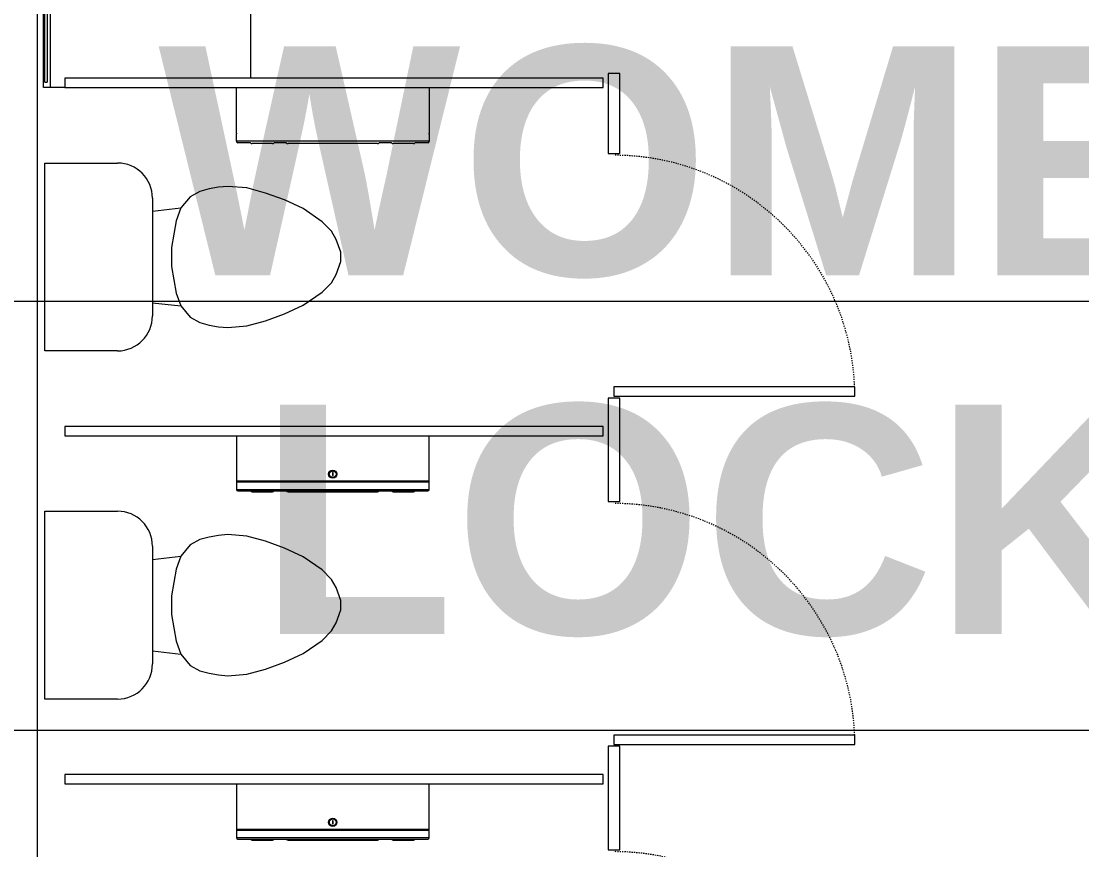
# Model space of a CAD drawing. Header units: inches. Extents: x 25369 to 33163, y -23509 to -20274.
# Drawn here: x 31450.7 to 31563.5, y -22601.3 to -22513.3 of the extents above; entities that cross this region are included whole.
import ezdxf

# ---------------------------------------------------------------- set-up
doc = ezdxf.new("R2010")
doc.units = ezdxf.units.IN
doc.header["$MEASUREMENT"] = 0
for name, pattern in [('Dash', [0.25, 0.125, -0.125]), ('Dash_2_', [0.25, 0.125, -0.125]), ('Grid Line 1_2_', [0.875, 0.5, -0.125, 0.125, -0.125])]:
    doc.linetypes.add(name, pattern=pattern)
for name, color, linetype, lineweight in [('G-ANNO-SYMB', 111, 'Continuous', 9), ('I-WALL', 2, 'Continuous', 13), ('M-AREA-IDEN', 171, 'Continuous', 9), ('P-SANR-FIXT', 6, 'Continuous', 13), ('Q-CASE', 31, 'Continuous', 13), ('Q-SPCQ', 91, 'Continuous', 13), ('Q-SPCQ-HDLN', 91, 'Dash', 9), ('S-GRID', 1, 'Continuous', 9)]:
    doc.layers.add(name, color=color, linetype=linetype, lineweight=lineweight)
doc.styles.add('Arial_B', font='arialbd.ttf', dxfattribs={"height": 24.354149})

# ---------------------------------------------------------------- blocks, each defined once
blk = doc.blocks.new('Toilet-Domestic-3D - Toilet-Domestic-3D-V35-Overall Floor Plan')
at = {"layer": 'P-SANR-FIXT', "color": 43, "lineweight": 9}
for p, q in [((-9.98, 19.48), (9.98, 19.48)), ((-9.98, 11.75), (-9.98, 19.48)), ((9.98, 19.48), (9.98, 11.75)), ((6.25, 8.02), (-6.25, 8.02)), ((-4.86, 8.02), (-5.21, 5)), ((4.86, 8.02), (5.21, 5)), ((-1, 6), (-3.84, 5.5)), ((1, 6), (-1, 6)), ((3.84, 5.5), (1, 6)), ((-5.21, 5), (-6.4, 4)), ((-3.84, 5.5), (-5.21, 5)), ((5.21, 5), (3.84, 5.5)), ((6.4, 4), (5.21, 5)), ((-6.4, 4), (-6.97, 3)), ((6.97, 3), (6.4, 4)), ((-6.97, 3), (-7.24, 2)), ((7.24, 2), (6.97, 3)), ((-7.24, 2), (-7.41, 1)), ((7.41, 1), (7.24, 2)), ((-7.41, 1), (-7.5, 0)), ((-7.5, 0), (-7.33, -1.99)), ((7.33, -1.99), (7.5, 0)), ((7.5, 0), (7.41, 1)), ((-7.33, -1.99), (-6.79, -4)), ((6.79, -4), (7.33, -1.99)), ((-6.79, -4), (-6.06, -6)), ((6.06, -6), (6.79, -4)), ((-6.06, -6), (-5.13, -8)), ((5.13, -8), (6.06, -6)), ((-5.13, -8), (-3.74, -10)), ((3.74, -10), (5.13, -8)), ((-3.74, -10), (-2.74, -11)), ((2.74, -11), (3.74, -10)), ((-2.74, -11), (-1.87, -11.5)), ((1.87, -11.5), (2.74, -11)), ((-1.87, -11.5), (-0.5, -12)), ((-0.5, -12), (0.5, -12)), ((0.5, -12), (1.87, -11.5))]:
    blk.add_line(p, q, dxfattribs=at)
for centre, start, end in [((-6.25, 11.75), 180, 270), ((6.25, 11.75), 270, 360)]:
    blk.add_arc(centre, 3.73, start, end, dxfattribs=at)
blk = doc.blocks.new('Partition-Floor_Braced-Bradley_Corp-St_Stl-ADA-N_Stalls - ADA _optional_ _ n Standard Stalls-320692-Overall Floor Plan')
at = {"layer": 'Q-SPCQ', "color": 43, "lineweight": 9}
for p, q in [((68.5, -0.88), (67.5, -0.88)), ((67.5, -0.88), (67.5, -58.13)), ((68.5, -58.13), (68.5, -0.88)), ((105.5, -0.88), (104.5, -0.88)), ((104.5, -0.88), (104.5, -58.13)), ((105.5, -58.13), (105.5, -0.88)), ((142.5, -0.88), (141.5, -0.88)), ((141.5, -0.88), (141.5, -58.13)), ((142.5, -58.13), (142.5, -0.88)), ((179.5, -0.88), (178.5, -0.88)), ((178.5, -0.88), (178.5, -58.13)), ((179.5, -58.13), (179.5, -0.88)), ((67.5, -58.13), (68.5, -58.13)), ((104.5, -58.13), (105.5, -58.13)), ((141.5, -58.13), (142.5, -58.13)), ((178.5, -58.13), (179.5, -58.13)), ((11.5, -58.63), (8.5, -58.63)), ((8.5, -58.63), (8.5, -59.88)), ((11.5, -59.88), (11.5, -58.63)), ((12.69, -59.25), (11.69, -59.25)), ((11.69, -59.25), (11.69, -94.87)), ((12.69, -94.87), (12.69, -59.25)), ((71.5, -58.63), (47.5, -58.63)), ((47.5, -58.63), (47.5, -59.88)), ((71.5, -59.88), (71.5, -58.63)), ((72.69, -59.25), (71.69, -59.25)), ((71.69, -59.25), (71.69, -84.87)), ((72.69, -84.87), (72.69, -59.25)), ((97.5, -58.63), (97.5, -59.88)), ((108.5, -58.63), (97.5, -58.63)), ((108.5, -59.88), (108.5, -58.63)), ((109.69, -59.25), (108.69, -59.25)), ((108.69, -59.25), (108.69, -84.87)), ((109.69, -84.87), (109.69, -59.25)), ((134.5, -58.63), (134.5, -59.88)), ((145.5, -58.63), (134.5, -58.63)), ((145.5, -59.88), (145.5, -58.63)), ((146.69, -59.25), (145.69, -59.25)), ((145.69, -59.25), (145.69, -84.87)), ((146.69, -84.87), (146.69, -59.25)), ((180, -58.63), (171.5, -58.63)), ((171.5, -58.63), (171.5, -59.88)), ((180, -59.88), (180, -58.63)), ((8.5, -59.88), (11.5, -59.88)), ((47.5, -59.88), (71.5, -59.88)), ((97.5, -59.88), (108.5, -59.88)), ((134.5, -59.88), (145.5, -59.88)), ((171.5, -59.88), (180, -59.88)), ((71.69, -84.87), (72.69, -84.87)), ((108.69, -84.87), (109.69, -84.87)), ((145.69, -84.87), (146.69, -84.87)), ((11.69, -94.87), (12.69, -94.87))]:
    blk.add_line(p, q, dxfattribs=at)
at = {"layer": 'Q-SPCQ-HDLN', "color": 43, "linetype": 'Dash_2_'}
for centre, radius, start in [((11.69, -59.25), 35.62, 271.7908), ((71.69, -59.25), 25.62, 272.2042), ((108.69, -59.25), 25.62, 272.2042), ((145.69, -59.25), 25.62, 272.2042)]:
    blk.add_arc(centre, radius, start, 360, dxfattribs=at)
blk = doc.blocks.new('Dispenser-Toilet_Tissue-Frost_Products_LTD_-Jumbo-169 - Steel-Brushed-Stainless_Steel-V43-Overall Floor Plan')
at = {"layer": 'Q-SPCQ', "color": 43, "lineweight": 9}
for p, q in [((25542.52, -22594.3), (25542.52, -22599.14)), ((25563.01, -22599.14), (25563.01, -22594.3)), ((25552.72, -22598.21), (25552.72, -22598.54)), ((25552.81, -22598.21), (25552.72, -22598.21)), ((25552.81, -22598.54), (25552.81, -22598.21)), ((25563.01, -22599.14), (25542.52, -22599.14)), ((25542.57, -22599.23), (25542.52, -22599.23)), ((25542.52, -22599.23), (25542.52, -22600)), ((25542.57, -22599.2), (25562.95, -22599.2)), ((25542.57, -22599.2), (25542.57, -22599.23)), ((25562.95, -22599.23), (25542.57, -22599.23)), ((25552.72, -22598.54), (25552.81, -22598.54)), ((25562.95, -22599.23), (25562.95, -22599.2)), ((25563.01, -22599.23), (25562.95, -22599.23)), ((25563.01, -22600), (25563.01, -22599.23)), ((25542.52, -22600), (25563.01, -22600)), ((25542.67, -22600.16), (25544.03, -22600.16)), ((25544.03, -22600.16), (25561.5, -22600.16)), ((25544.19, -22600.26), (25546.36, -22600.26)), ((25546.52, -22600.16), (25547.83, -22600.16)), ((25548.01, -22600.26), (25557.52, -22600.26)), ((25557.7, -22600.16), (25559.01, -22600.16)), ((25559.17, -22600.26), (25561.34, -22600.26)), ((25561.5, -22600.16), (25562.85, -22600.16))]:
    blk.add_line(p, q, dxfattribs=at)
for radius in [0.438, 0.358]:
    blk.add_circle((25552.76, -22598.38), radius, dxfattribs=at)
for centre, radius, start, end in [((25542.58, -22599.14), 0.0601, 180, 267.3185), ((25562.95, -22599.14), 0.06, 270, 0), ((25542.68, -22600), 0.16, 180, 269.0019), ((25544.19, -22600.08), 0.18, 206.3878, 270), ((25545.74, -22600.15), 0.118, 187.6431, 259.1884), ((25545.74, -22600.11), 0.151, 272.679, 340.3653), ((25545.77, -22600.08), 0.18, 270, 333.6084), ((25545.76, -22600.11), 0.151, 273.1667, 340.3726), ((25546.34, -22600.15), 0.119, 188.4805, 259.9599), ((25546.34, -22600.11), 0.151, 272.679, 340.3659), ((25546.35, -22600.11), 0.151, 272.679, 340.3659), ((25546.36, -22600.08), 0.18, 270, 333.6122), ((25548.01, -22600.04), 0.22, 213.0557, 270), ((25557.52, -22600.04), 0.22, 270, 326.9443), ((25559.17, -22600.08), 0.18, 206.3878, 270), ((25559.18, -22600.11), 0.151, 199.6341, 267.321), ((25559.19, -22600.11), 0.151, 199.6341, 267.321), ((25559.19, -22600.15), 0.119, 280.0401, 351.5195), ((25559.76, -22600.08), 0.18, 206.3878, 270), ((25559.77, -22600.11), 0.151, 199.6341, 266.8331), ((25559.79, -22600.11), 0.151, 199.6341, 267.321), ((25559.79, -22600.15), 0.118, 280.8116, 352.3569), ((25561.34, -22600.08), 0.18, 270, 333.6122), ((25562.85, -22600), 0.16, 270, 0)]:
    blk.add_arc(centre, radius, start, end, dxfattribs=at)
blk = doc.blocks.new('Dispenser-Toilet_Tissue-Frost_Products_LTD_-Jumbo-169 - Steel-Brushed-Stainless_Steel-V44-Overall Floor Plan')
at = {"layer": 'Q-SPCQ', "color": 43, "lineweight": 9}
for p, q in [((25542.52, -22525.14), (25542.52, -22520.3)), ((25563.01, -22520.3), (25563.01, -22525.14)), ((25542.52, -22526), (25542.52, -22525.23)), ((25542.52, -22525.23), (25542.58, -22525.23)), ((25563.01, -22526), (25542.52, -22526)), ((25542.58, -22525.23), (25542.58, -22525.2)), ((25544.03, -22526.16), (25542.68, -22526.16)), ((25546.36, -22526.26), (25544.19, -22526.26)), ((25547.83, -22526.16), (25546.52, -22526.16)), ((25557.52, -22526.26), (25548.01, -22526.26)), ((25559.01, -22526.16), (25557.7, -22526.16)), ((25561.34, -22526.26), (25559.17, -22526.26)), ((25562.86, -22526.16), (25561.5, -22526.16)), ((25562.96, -22525.2), (25562.96, -22525.23)), ((25562.96, -22525.23), (25563.01, -22525.23)), ((25563.01, -22525.23), (25563.01, -22526))]:
    blk.add_line(p, q, dxfattribs=at)
for centre, radius, start, end in [((25542.58, -22525.14), 0.06, 180, 270), ((25562.95, -22525.14), 0.0601, 272.6815, 0), ((25542.68, -22526), 0.16, 180, 270), ((25544.19, -22526.08), 0.18, 206.3878, 270), ((25546.36, -22526.08), 0.18, 270, 333.6122), ((25548.01, -22526.04), 0.22, 213.0557, 270), ((25557.52, -22526.04), 0.22, 270, 326.9443), ((25559.17, -22526.08), 0.18, 206.3878, 270), ((25561.34, -22526.08), 0.18, 270, 333.6122), ((25562.85, -22526), 0.16, 270.9981, 0)]:
    blk.add_arc(centre, radius, start, end, dxfattribs=at)
blk = doc.blocks.new('Bradley-Washroom_Accessories-Mirrors-747_Standard - 84_ x 36_ _ BradEX Womens-401692-Overall Floor Plan')
at = {"layer": 'Q-SPCQ', "color": 43, "lineweight": 9}
for p, q in [((25522.14, -22455.74), (25522.14, -22435.74)), ((25522.39, -22435.74), (25522.14, -22435.74)), ((25522.39, -22435.74), (25522.39, -22455.74)), ((25522.14, -22455.74), (25522.42, -22455.74)), ((25522.14, -22457.74), (25522.14, -22455.74)), ((25522.42, -22457.74), (25522.42, -22455.74)), ((25522.42, -22457.74), (25522.14, -22457.74)), ((25522.14, -22497.74), (25522.14, -22457.74)), ((25522.39, -22457.74), (25522.39, -22497.74)), ((25522.14, -22497.74), (25522.42, -22497.74)), ((25522.14, -22499.74), (25522.14, -22497.74)), ((25522.42, -22499.74), (25522.42, -22497.74)), ((25522.42, -22499.74), (25522.14, -22499.74)), ((25522.14, -22519.74), (25522.14, -22499.74)), ((25522.39, -22499.74), (25522.39, -22519.74)), ((25522.14, -22519.74), (25522.39, -22519.74))]:
    blk.add_line(p, q, dxfattribs=at)
blk = doc.blocks.new('Counter Top - 24_ Depth-194481-Overall Floor Plan')
at = {"layer": 'Q-CASE', "color": 43, "lineweight": 9}
for p, q in [((-47.26, 22), (36.86, 22)), ((37.86, 2.25), (37.86, 0)), ((37.86, 0.75), (-47.26, 0.75)), ((37.86, 0), (-47.26, 0))]:
    blk.add_line(p, q, dxfattribs=at)
blk = doc.blocks.new('Locker Rooms and Restrooms_rvt-2-Overall Floor Plan')
at = {"layer": 'I-WALL', "color": 7}
blk.add_line((25521.39, -22691.93), (25521.39, -22435.18), dxfattribs=at)
at = {"color": 43, "lineweight": 9}
for name, p, rotation in [('Counter Top - 24_ Depth-194481-Overall Floor Plan', (25522.02, -22482.44), 270.0000000000002), ('Partition-Floor_Braced-Bradley_Corp-St_Stl-ADA-N_Stalls - ADA _optional_ _ n Standard Stalls-320692-Overall Floor Plan', (25523.39, -22698.8), 90.00000000000044), ('Toilet-Domestic-3D - Toilet-Domestic-3D-V35-Overall Floor Plan', (25541.62, -22538.3), 89.99999999999991), ('Toilet-Domestic-3D - Toilet-Domestic-3D-V35-Overall Floor Plan', (25541.62, -22575.3), 89.99999999999991)]:
    blk.add_blockref(name, p, dxfattribs=dict(at, rotation=rotation))
for name, p in [('Bradley-Washroom_Accessories-Mirrors-747_Standard - 84_ x 36_ _ BradEX Womens-401692-Overall Floor Plan', (0, 0)), ('Dispenser-Toilet_Tissue-Frost_Products_LTD_-Jumbo-169 - Steel-Brushed-Stainless_Steel-V44-Overall Floor Plan', (0, 0)), ('Dispenser-Toilet_Tissue-Frost_Products_LTD_-Jumbo-169 - Steel-Brushed-Stainless_Steel-V43-Overall Floor Plan', (0, 37)), ('Dispenser-Toilet_Tissue-Frost_Products_LTD_-Jumbo-169 - Steel-Brushed-Stainless_Steel-V43-Overall Floor Plan', (0, 0))]:
    blk.add_blockref(name, p, dxfattribs=at)

msp = doc.modelspace()

# ---------------------------------------------------------------- linework, layer by layer
at = {"layer": 'G-ANNO-SYMB'}
msp.add_line((32514.71, -22588.63), (27924.76, -22588.63), dxfattribs=at)
at = {"layer": 'S-GRID', "linetype": 'Grid Line 1_2_'}
for p, q in [((32358.45, -22543.05), (27402.46, -22543.05)), ((32650.17, -22543.05), (27721.31, -22543.05))]:
    msp.add_line(p, q, dxfattribs=at)

# ---------------------------------------------------------------- block references
at = {"color": 250, "lineweight": 5}
msp.add_blockref('Locker Rooms and Restrooms_rvt-2-Overall Floor Plan', (5931.1, 0), dxfattribs=at)

# ---------------------------------------------------------------- texts
at = {"layer": 'M-AREA-IDEN', "insert": (31547.79, -22515.91), "char_height": 24.354, "width": 191.232, "attachment_point": 2, "line_spacing_factor": 0.938532, "style": 'Arial_B'}
msp.add_mtext("WOMEN'S\\PLOCKER", dxfattribs=at)

doc.saveas('drawing.dxf')
